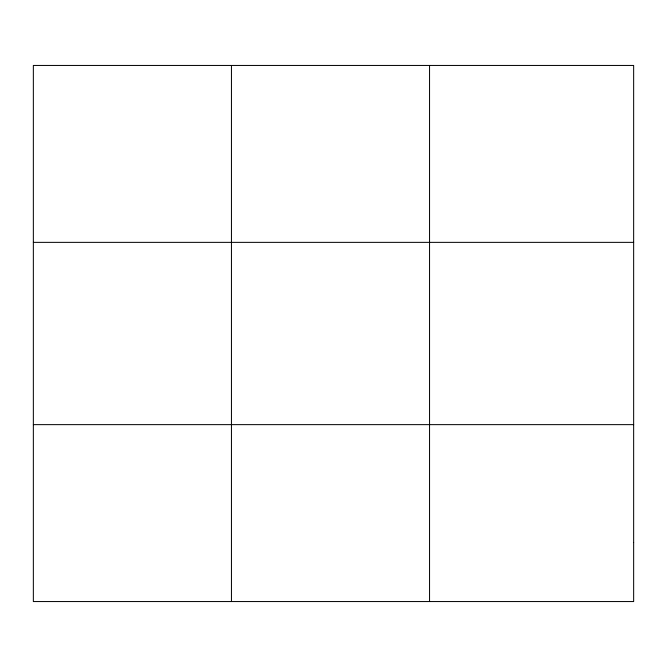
<?xml version="1.0" encoding="UTF-8"?>
<svg xmlns="http://www.w3.org/2000/svg" width="667" height="667" viewBox="0 0 667 667"><rect width="100%" height="100%" fill="white"/><g stroke="black" fill="none" stroke-linecap="round" stroke-linejoin="round"><path stroke-width="1" d="M231.449 65.449L231.449 601.551M429.548 65.449L429.548 601.551M33.35 242.363L633.65 242.363M33.35 424.637L633.65 424.637M633.65 542.579L633.65 601.551L33.35 601.551L33.35 65.449L633.65 65.449L633.65 542.579"/></g></svg>
